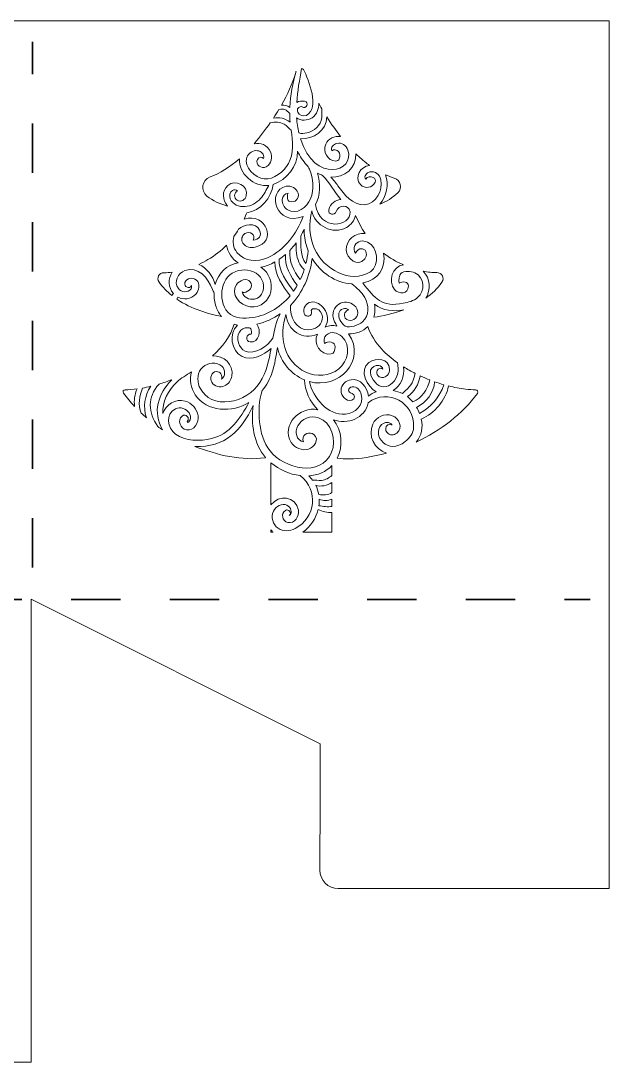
# Model space of a CAD drawing. Extents: x 8 to 992, y -674 to -239.
# Drawn here: x 746.4 to 992.3, y -674.5 to -239.3 of the extents above; entities that cross this region are included whole.
import ezdxf

# ---------------------------------------------------------------- set-up
doc = ezdxf.new("R2010")
doc.units = 0
doc.header["$MEASUREMENT"] = 0
doc.linetypes.add('AI-Linetype-5', pattern=[41.240002, 20.620001, -20.620001])
doc.linetypes.add('AI-Linetype-6', pattern=[41.240002, 20.620001, -20.620001])
doc.layers.add('Layer 1', color=7, linetype='Continuous')

# ---------------------------------------------------------------- blocks, each defined once
blk = doc.blocks.new('block 2')
at = {"layer": 'Layer 1', "lineweight": 0}
for points, knots in [([(516.18, -239.34), (516.18, -239.34), (266.18, -239.34), (266.18, -239.34), (266.18, -239.34), (259.87, -239.34), (259.87, -239.34), (259.87, -239.34), (27.99, -239.34), (27.99, -239.34), (27.99, -239.34), (27.99, -239.72), (27.99, -239.72), (27.99, -239.72), (26.63, -239.72), (26.63, -239.72), (26.63, -239.72), (25.63, -239.72), (25.63, -239.72), (25.63, -239.72), (8.22, -263.71), (8.22, -263.71), (8.22, -263.71), (8.22, -453.19), (8.22, -453.19), (8.22, -453.19), (25.63, -481.11), (25.63, -481.11), (25.63, -481.11), (25.77, -481.11), (25.77, -481.11), (25.77, -481.11), (26.63, -482.84), (26.63, -482.84), (26.63, -482.84), (35.31, -500.19), (35.31, -500.19), (35.31, -500.19), (86.21, -601.98), (86.21, -601.98), (86.21, -601.98), (86.21, -650.25), (86.21, -650.25), (86.21, -650.46), (86.22, -650.67), (86.22, -650.87), (86.08, -651.46), (86, -652.06), (86, -652.68), (86, -652.68), (86, -666.88), (86, -666.88), (86, -671.08), (89.4, -674.49), (93.6, -674.49), (93.6, -674.49), (107.8, -674.49), (107.8, -674.49), (108.22, -674.49), (108.62, -674.44), (109.02, -674.38), (109.47, -674.41), (109.92, -674.42), (110.38, -674.42), (110.38, -674.42), (182.89, -674.42), (182.89, -674.42), (183.3, -674.42), (183.7, -674.41), (184.1, -674.39), (184.48, -674.45), (184.86, -674.49), (185.25, -674.49), (185.25, -674.49), (199.45, -674.49), (199.45, -674.49), (203.65, -674.49), (207.06, -671.08), (207.06, -666.88), (207.06, -666.88), (207.06, -652.68), (207.06, -652.68), (207.06, -652.39), (207.04, -652.11), (207, -651.82), (207.04, -651.32), (207.06, -650.82), (207.06, -650.31), (207.06, -650.31), (207.06, -601.98), (207.06, -601.98), (207.06, -601.98), (257.94, -500.19), (257.94, -500.19), (257.94, -500.19), (259.87, -496.32), (259.87, -496.32), (259.87, -496.32), (267.5, -481.07), (267.5, -481.07), (267.5, -481.07), (267.5, -601.98), (267.5, -601.98), (267.5, -601.98), (364.19, -601.97), (364.2, -601.98), (364.47, -601.98), (364.74, -601.96), (365, -601.95), (365.49, -602.05), (366, -602.11), (366.52, -602.11), (366.52, -602.11), (380.72, -602.11), (380.72, -602.11), (384.92, -602.11), (388.32, -598.7), (388.32, -594.5), (388.32, -594.5), (388.32, -580.3), (388.32, -580.3), (388.32, -579.98), (388.3, -579.66), (388.26, -579.35), (388.29, -578.82), (388.31, -578.29), (388.31, -577.75), (388.31, -577.75), (388.31, -541.49), (388.31, -541.49), (388.31, -541.49), (508.85, -481.22), (508.85, -481.22), (508.85, -481.22), (508.85, -674.42), (508.85, -674.42), (508.85, -674.42), (545.11, -674.42), (545.11, -674.42), (546.01, -674.42), (546.9, -674.37), (547.78, -674.28), (547.78, -674.28), (561.56, -674.28), (561.56, -674.28), (565.76, -674.28), (569.17, -670.87), (569.17, -666.67), (569.17, -666.67), (569.17, -652.99), (569.17, -652.99), (569.27, -652.11), (569.32, -651.22), (569.33, -650.31), (569.33, -650.31), (569.33, -601.98), (569.33, -601.98), (569.33, -601.98), (690.18, -601.98), (690.18, -601.98), (690.18, -601.98), (690.18, -650.25), (690.18, -650.25), (690.18, -650.45), (690.19, -650.65), (690.19, -650.85), (690.08, -651.37), (690.01, -651.92), (690.01, -652.47), (690.01, -652.47), (690.01, -666.67), (690.01, -666.67), (690.01, -670.87), (693.42, -674.28), (697.62, -674.28), (697.62, -674.28), (711.71, -674.28), (711.71, -674.28), (712.58, -674.37), (713.45, -674.42), (714.34, -674.42), (714.34, -674.42), (750.64, -674.42), (750.64, -674.42), (750.64, -674.42), (750.64, -481.07), (750.64, -481.07), (750.64, -481.07), (871.46, -541.48), (871.46, -541.48), (871.46, -541.49), (871.47, -577.8), (871.46, -577.81), (871.46, -578.21), (871.47, -578.61), (871.49, -579.01), (871.44, -579.36), (871.41, -579.72), (871.41, -580.09), (871.41, -580.09), (871.41, -594.29), (871.41, -594.29), (871.41, -598.49), (874.81, -601.9), (879.01, -601.9), (879.01, -601.9), (893.21, -601.9), (893.21, -601.9), (893.32, -601.9), (893.42, -601.88), (893.52, -601.88), (894.22, -601.94), (894.92, -601.98), (895.63, -601.98), (895.63, -601.98), (992.31, -601.98), (992.31, -601.98), (992.31, -601.98), (992.31, -239.34), (992.31, -239.34), (992.31, -239.34), (516.18, -239.34), (516.18, -239.34)], [0, 0, 0, 0, 1, 1, 1, 2, 2, 2, 3, 3, 3, 4, 4, 4, 5, 5, 5, 6, 6, 6, 7, 7, 7, 8, 8, 8, 9, 9, 9, 10, 10, 10, 11, 11, 11, 12, 12, 12, 13, 13, 13, 14, 14, 14, 15, 15, 15, 16, 16, 16, 17, 17, 17, 18, 18, 18, 19, 19, 19, 20, 20, 20, 21, 21, 21, 22, 22, 22, 23, 23, 23, 24, 24, 24, 25, 25, 25, 26, 26, 26, 27, 27, 27, 28, 28, 28, 29, 29, 29, 30, 30, 30, 31, 31, 31, 32, 32, 32, 33, 33, 33, 34, 34, 34, 35, 35, 35, 36, 36, 36, 37, 37, 37, 38, 38, 38, 39, 39, 39, 40, 40, 40, 41, 41, 41, 42, 42, 42, 43, 43, 43, 44, 44, 44, 45, 45, 45, 46, 46, 46, 47, 47, 47, 48, 48, 48, 49, 49, 49, 50, 50, 50, 51, 51, 51, 52, 52, 52, 53, 53, 53, 54, 54, 54, 55, 55, 55, 56, 56, 56, 57, 57, 57, 58, 58, 58, 59, 59, 59, 60, 60, 60, 61, 61, 61, 62, 62, 62, 63, 63, 63, 64, 64, 64, 65, 65, 65, 66, 66, 66, 67, 67, 67, 68, 68, 68, 69, 69, 69, 70, 70, 70, 71, 71, 71, 72, 72, 72, 73, 73, 73, 74, 74, 74, 74]), ([(861.31, -260.87), (861.35, -260.72), (861.41, -260.59), (861.48, -260.46), (860, -265.34), (859.05, -270.43), (858.82, -275.5), (857.62, -274.78), (856.61, -274.48), (855.34, -274.56), (857.93, -269.91), (859.8, -265.96), (861.31, -260.87)], [0, 0, 0, 0, 1, 1, 1, 2, 2, 2, 3, 3, 3, 4, 4, 4, 4]), ([(863.76, -259.33), (864.05, -259.37), (864.33, -259.47), (864.58, -259.62), (866.6, -264.3), (871.61, -275.57), (865.73, -278.84), (864.37, -279.39), (862.73, -278.95), (862.12, -277.52), (861.88, -276.93), (861.93, -276.29), (862.33, -275.79), (862.61, -275.45), (863.53, -274.93), (863.96, -275.28), (865.7, -276.67), (867.17, -273.17), (864.96, -272.91), (863.77, -272.77), (862.65, -272.83), (861.7, -273.5), (862.01, -268.73), (862.88, -264.03), (863.76, -259.33)], [0, 0, 0, 0, 1, 1, 1, 2, 2, 2, 3, 3, 3, 4, 4, 4, 5, 5, 5, 6, 6, 6, 7, 7, 7, 8, 8, 8, 8]), ([(868.1, -279.82), (870.21, -278.44), (870.92, -276.15), (870.95, -273.78), (871.34, -274.55), (871.74, -275.31), (872.16, -276.05), (872.14, -277.28), (872.31, -278.53), (872.14, -279.77), (871.8, -283.06), (869.05, -285.5), (865.92, -286.19), (864.85, -286.45), (863.67, -286.59), (862.61, -286.21), (862.12, -284.13), (861.82, -282.01), (861.68, -279.88), (863.41, -281.27), (866.14, -281.11), (868.1, -279.82)], [0, 0, 0, 0, 1, 1, 1, 2, 2, 2, 3, 3, 3, 4, 4, 4, 5, 5, 5, 6, 6, 6, 7, 7, 7, 7]), ([(854.25, -276.42), (856.4, -275.86), (857.33, -276.54), (858.76, -278), (858.76, -279.22), (858.81, -280.42), (858.91, -281.65), (856.79, -280.15), (854.45, -279.45), (851.99, -280), (852.78, -278.81), (853.54, -277.61), (854.25, -276.42)], [0, 0, 0, 0, 1, 1, 1, 2, 2, 2, 3, 3, 3, 4, 4, 4, 4]), ([(840.88, -296.38), (841.52, -294.59), (843.36, -293.35), (845.27, -293.62), (846.84, -293.76), (848.27, -295.19), (847.88, -296.82), (847.24, -296.1), (845.82, -296.06), (845.31, -297.23), (844.31, -299.49), (847.01, -301.37), (849, -300.33), (851.23, -299.17), (851.59, -296.15), (850.69, -294.05), (849.45, -291.12), (846.59, -290.18), (843.89, -290.69), (846.36, -287.81), (848.65, -284.81), (850.67, -281.94), (852.67, -281.6), (854.67, -281.54), (856.5, -282.59), (857.51, -283.18), (858.35, -284.37), (859.34, -285.09), (860.24, -289.6), (860.5, -294.87), (858.25, -298.93), (856.38, -302.21), (852.17, -305.95), (848.11, -305.4), (844.28, -304.88), (839.36, -300.64), (840.88, -296.38)], [0, 0, 0, 0, 1, 1, 1, 2, 2, 2, 3, 3, 3, 4, 4, 4, 5, 5, 5, 6, 6, 6, 7, 7, 7, 8, 8, 8, 9, 9, 9, 10, 10, 10, 11, 11, 11, 12, 12, 12, 12]), ([(880.01, -287.66), (877.53, -287.42), (874.9, -288.54), (873.81, -290.91), (872.41, -293.93), (874.57, -297.88), (877.99, -297.94), (878.63, -297.95), (879.28, -297.62), (879.48, -296.99), (879.81, -295.98), (879.99, -294.81), (879.2, -293.96), (878.47, -293.18), (877.22, -292.98), (876.38, -293.68), (875.8, -292.21), (877.11, -290.9), (878.47, -290.6), (880.57, -290.06), (882.35, -291.45), (883.09, -293.33), (886.31, -302.37), (869.19, -307.7), (863.28, -288.61), (868.6, -289.02), (874.22, -285.09), (874.25, -279.48), (876.2, -282.5), (878.11, -285.22), (880.01, -287.66)], [0, 0, 0, 0, 1, 1, 1, 2, 2, 2, 3, 3, 3, 4, 4, 4, 5, 5, 5, 6, 6, 6, 7, 7, 7, 8, 8, 8, 9, 9, 9, 10, 10, 10, 10]), ([(840.08, -328.25), (838.68, -329.1), (838.38, -330.92), (839.23, -332.28), (840.32, -334.04), (842.47, -334.27), (844.34, -333.94), (853.7, -331.84), (849.02, -319.31), (839.67, -322.16), (840.08, -321.29), (840.54, -320.42), (840.91, -319.52), (846.59, -318.85), (851.25, -313.28), (851.82, -307.71), (857.61, -305.72), (862.17, -300.12), (862.05, -293.87), (863.05, -295.94), (864.31, -297.87), (865.86, -299.57), (866.38, -300.07), (866.7, -300.74), (866.99, -301.37), (868.67, -305.2), (869.09, -309.82), (867.47, -313.74), (866.02, -317.27), (861.57, -320.7), (857.74, -318.23), (856.39, -317.36), (855.5, -315.61), (855.66, -314), (855.75, -312.73), (856.78, -311.33), (858.16, -311.42), (857.62, -311.98), (857.88, -312.92), (857.87, -313.64), (857.91, -314.12), (858.29, -314.67), (858.76, -314.83), (861.03, -315.56), (862.98, -313.6), (862.25, -311.3), (861.61, -309.24), (859.38, -308.1), (857.31, -308.46), (848.72, -310.44), (853.09, -325.58), (864.33, -321.08), (861.73, -328.34), (856.63, -335.05), (849.53, -338.37), (845.25, -340.29), (839.88, -340), (836.73, -336.14), (835.12, -334.16), (834.75, -331.63), (835.46, -329.44), (836.15, -328.46), (836.8, -327.45), (837.41, -326.41), (839.67, -324.31), (844.55, -323.45), (846.15, -326.78), (847.13, -329.05), (845.98, -330.89), (843.48, -331.01), (844.88, -328.72), (842.01, -327.06), (840.08, -328.25)], [0, 0, 0, 0, 1, 1, 1, 2, 2, 2, 3, 3, 3, 4, 4, 4, 5, 5, 5, 6, 6, 6, 7, 7, 7, 8, 8, 8, 9, 9, 9, 10, 10, 10, 11, 11, 11, 12, 12, 12, 13, 13, 13, 14, 14, 14, 15, 15, 15, 16, 16, 16, 17, 17, 17, 18, 18, 18, 19, 19, 19, 20, 20, 20, 21, 21, 21, 22, 22, 22, 23, 23, 23, 24, 24, 24, 24]), ([(886.42, -294.89), (887.99, -296.42), (889.57, -297.81), (891.18, -299.05), (891.49, -299.29), (891.81, -299.52), (892.12, -299.75), (888.39, -300.06), (885.54, -304.75), (888.38, -307.78), (890.17, -309.65), (893.36, -309.22), (894.45, -306.83), (894.77, -306.11), (894.52, -305.04), (893.71, -304.75), (892.6, -304.31), (891.3, -304.44), (890.58, -305.48), (889.56, -304.34), (891, -302.76), (892.22, -302.51), (894.52, -301.87), (896.39, -303.59), (896.86, -305.73), (897.85, -310.22), (894.96, -315.83), (890.05, -316.18), (885.02, -316.54), (881.54, -311.82), (878.91, -308.24), (877.99, -307), (877.05, -305.76), (876.02, -304.64), (881.55, -305.05), (886.87, -300.79), (886.42, -294.89)], [0, 0, 0, 0, 1, 1, 1, 2, 2, 2, 3, 3, 3, 4, 4, 4, 5, 5, 5, 6, 6, 6, 7, 7, 7, 8, 8, 8, 9, 9, 9, 10, 10, 10, 11, 11, 11, 12, 12, 12, 12]), ([(825.48, -304.6), (829.71, -303.02), (833.78, -300.49), (837.76, -296.97), (837.13, -303.08), (844.04, -308.91), (850.02, -308.14), (848.95, -310.01), (848.08, -311.99), (846.6, -313.61), (844.91, -315.47), (842.66, -316.8), (840.12, -316.98), (837.68, -317.16), (834.87, -316.18), (833.92, -313.72), (833.46, -312.51), (833.6, -310.85), (834.87, -310.18), (835.51, -309.86), (836.47, -309.82), (836.94, -310.47), (835.43, -311.23), (835.35, -313.45), (836.8, -314.34), (838.34, -315.3), (840.26, -314.13), (840.63, -312.47), (841.56, -308.17), (836.03, -305.42), (832.9, -308.14), (830.22, -310.47), (830.7, -314.25), (832.75, -316.73), (829.67, -315.92), (826.66, -314.54), (824.14, -312.56), (821.32, -310.33), (822.11, -305.86), (825.48, -304.6)], [0, 0, 0, 0, 1, 1, 1, 2, 2, 2, 3, 3, 3, 4, 4, 4, 5, 5, 5, 6, 6, 6, 7, 7, 7, 8, 8, 8, 9, 9, 9, 10, 10, 10, 11, 11, 11, 12, 12, 12, 13, 13, 13, 13]), ([(870.42, -303.06), (871.11, -303.41), (871.82, -303.72), (872.54, -303.96), (875.43, -306.96), (877.41, -310.83), (880.13, -314), (877.87, -314.19), (875.75, -315.71), (875.1, -318.27), (874.58, -320.3), (877.59, -320.97), (878.23, -319.03), (879.16, -316.19), (883.43, -315.77), (884, -319.09), (884.64, -325.46), (871.09, -327.46), (869.55, -316.12), (871.62, -312.14), (871.75, -307.27), (870.42, -303.06)], [0, 0, 0, 0, 1, 1, 1, 2, 2, 2, 3, 3, 3, 4, 4, 4, 5, 5, 5, 6, 6, 6, 7, 7, 7, 7]), ([(902.47, -305.07), (905.11, -305.92), (905.96, -309.24), (903.99, -311.19), (901.85, -313.3), (899.2, -314.86), (896.4, -315.92), (899.33, -312.72), (900.42, -307.67), (898.75, -303.63), (899.97, -304.19), (901.22, -304.67), (902.47, -305.07)], [0, 0, 0, 0, 1, 1, 1, 2, 2, 2, 3, 3, 3, 4, 4, 4, 4]), ([(882.49, -325.71), (884.42, -324.65), (885.85, -322.76), (886.25, -320.74), (887.51, -323.37), (888.81, -325.92), (890.36, -328.28), (886.29, -327.52), (882.27, -330.93), (882.44, -335.1), (882.54, -338.74), (887.25, -342.55), (890.12, -338.86), (891.15, -337.53), (891.19, -334.97), (889.14, -334.62), (887.72, -334.39), (886.65, -335.31), (886.32, -336.5), (885.47, -335.66), (885.57, -334.29), (886.03, -333.29), (886.98, -331.23), (889.38, -330.92), (891.31, -331.77), (895.79, -333.72), (896.39, -341.43), (892.49, -344.19), (884.03, -349.55), (872.82, -343.01), (869.2, -334.65), (866.9, -329.68), (866.67, -323.99), (868.08, -318.73), (869.17, -325.07), (876.81, -328.85), (882.49, -325.71)], [0, 0, 0, 0, 1, 1, 1, 2, 2, 2, 3, 3, 3, 4, 4, 4, 5, 5, 5, 6, 6, 6, 7, 7, 7, 8, 8, 8, 9, 9, 9, 10, 10, 10, 11, 11, 11, 12, 12, 12, 12]), ([(863.36, -329.27), (863.89, -328.35), (864.38, -327.38), (864.8, -326.41), (864.79, -327), (864.81, -327.6), (864.84, -328.19), (865, -330.71), (865.59, -333.18), (866.54, -335.5), (866.29, -337.24), (865.99, -338.97), (865.57, -340.7), (863.01, -337.48), (863.48, -333.12), (863.36, -329.27)], [0, 0, 0, 0, 1, 1, 1, 2, 2, 2, 3, 3, 3, 4, 4, 4, 5, 5, 5, 5]), ([(824.6, -339.13), (827.58, -337.38), (830.2, -335.35), (832.41, -333.07), (832.74, -336.02), (834.71, -338.84), (837.21, -340.46), (832.53, -341.28), (828.73, -344.88), (827.67, -349.53), (826.46, -346.05), (824.32, -342.52), (820.76, -341.12), (822.06, -340.53), (823.35, -339.86), (824.6, -339.13)], [0, 0, 0, 0, 1, 1, 1, 2, 2, 2, 3, 3, 3, 4, 4, 4, 5, 5, 5, 5]), ([(861.58, -336.46), (861.92, -338.83), (862.88, -341.7), (864.86, -343.23), (864.39, -344.69), (863.83, -346.11), (863.18, -347.5), (860.26, -343.86), (858.5, -339.96), (858.85, -335.25), (859.82, -334.25), (860.72, -333.19), (861.54, -332.07), (861.38, -333.55), (861.39, -335.04), (861.58, -336.46)], [0, 0, 0, 0, 1, 1, 1, 2, 2, 2, 3, 3, 3, 4, 4, 4, 5, 5, 5, 5]), ([(861.95, -349.87), (861.47, -350.7), (860.96, -351.52), (860.41, -352.31), (857.77, -348.77), (853.88, -343.56), (854.4, -338.98), (855.33, -338.35), (856.22, -337.67), (857.08, -336.92), (856.35, -341.46), (859.33, -346.43), (861.95, -349.87)], [0, 0, 0, 0, 1, 1, 1, 2, 2, 2, 3, 3, 3, 4, 4, 4, 4]), ([(882.02, -363.54), (883.42, -365.61), (886.56, -364.27), (887.1, -362.21), (887.74, -359.77), (885.67, -357.59), (883.46, -357.01), (881.07, -356.38), (878.67, -357.51), (877.49, -359.65), (876.12, -362.13), (877.1, -364.66), (878.51, -366.87), (876.91, -366.42), (875.15, -366.61), (873.64, -367.3), (874.96, -364.96), (874.91, -361.95), (873.12, -359.64), (871.88, -358.04), (869.85, -356.45), (867.69, -356.87), (865.57, -357.27), (864.11, -359.55), (864.79, -361.62), (865.42, -363.54), (868.51, -362.8), (867.85, -360.9), (867.26, -359.19), (870.1, -359.54), (870.91, -360.11), (872.17, -360.99), (872.64, -362.76), (872.37, -364.21), (871.88, -366.83), (869.29, -368.31), (866.8, -368.43), (861.31, -368.68), (858.66, -363.05), (859.15, -358.24), (864.1, -352.84), (867.33, -346.06), (868.13, -338.66), (871.59, -344.48), (877.91, -348.87), (884.74, -349.25), (886.82, -350.9), (888.86, -352.61), (890.17, -355), (891.9, -358.19), (892.12, -362.47), (889.23, -365.06), (887.55, -366.59), (884.08, -367.78), (881.89, -366.94), (880.99, -366.48), (880.22, -365.07), (879.77, -364.22), (878.91, -362.57), (878.98, -360.2), (881.15, -359.68), (881.91, -359.49), (882.83, -359.59), (883.49, -360.05), (882.09, -360.38), (881.09, -362.18), (882.02, -363.54)], [0, 0, 0, 0, 1, 1, 1, 2, 2, 2, 3, 3, 3, 4, 4, 4, 5, 5, 5, 6, 6, 6, 7, 7, 7, 8, 8, 8, 9, 9, 9, 10, 10, 10, 11, 11, 11, 12, 12, 12, 13, 13, 13, 14, 14, 14, 15, 15, 15, 16, 16, 16, 17, 17, 17, 18, 18, 18, 19, 19, 19, 20, 20, 20, 21, 21, 21, 22, 22, 22, 22]), ([(902.56, -351.61), (904.41, -353.66), (908.32, -353.6), (908.38, -350.24), (908.51, -348.27), (905.76, -348.06), (904.59, -348.99), (904.2, -347.76), (904.55, -345.57), (905.22, -344.98), (906.71, -343.66), (909.42, -343.92), (911.08, -344.67), (915.19, -346.54), (915.61, -352.21), (912.23, -355.01), (910.54, -356.4), (908.38, -357), (906.26, -357.36), (897.43, -359.25), (894.25, -355.29), (889.32, -348.89), (895.7, -347.61), (899.12, -342.91), (897.97, -336.42), (900.49, -338.36), (903.38, -340.02), (906.29, -341.31), (901.65, -341.83), (899.71, -348.16), (902.56, -351.61)], [0, 0, 0, 0, 1, 1, 1, 2, 2, 2, 3, 3, 3, 4, 4, 4, 5, 5, 5, 6, 6, 6, 7, 7, 7, 8, 8, 8, 9, 9, 9, 10, 10, 10, 10]), ([(814.98, -343.66), (820.43, -341.63), (824.74, -346.99), (826.49, -351.55), (826.71, -352.11), (826.95, -352.65), (827.18, -353.19), (827.13, -355.14), (827.42, -357.08), (828.01, -358.83), (828.55, -360.43), (829.31, -361.75), (830.23, -362.83), (824.93, -361.85), (817.75, -359.83), (811.63, -355.69), (811.67, -355.61), (811.71, -355.53), (811.75, -355.44), (811.82, -355.19), (811.9, -355.04), (812.04, -354.8), (814.46, -356.04), (817.56, -355.79), (819.54, -353.57), (820.95, -352), (821.5, -349.22), (819.75, -347.67), (818.3, -346.4), (815.69, -346.79), (815, -348.68), (814.34, -350.46), (817.03, -351.77), (817.67, -349.97), (817.76, -349.7), (817.83, -350.85), (817.54, -351.29), (816.28, -353.04), (813.46, -352.91), (812.23, -351.19), (810.1, -348.44), (812.08, -344.79), (814.98, -343.66)], [0, 0, 0, 0, 1, 1, 1, 2, 2, 2, 3, 3, 3, 4, 4, 4, 5, 5, 5, 6, 6, 6, 7, 7, 7, 8, 8, 8, 9, 9, 9, 10, 10, 10, 11, 11, 11, 12, 12, 12, 13, 13, 13, 14, 14, 14, 14]), ([(841.87, -363.52), (838.3, -363.83), (834.27, -363.37), (832.13, -360.13), (828.33, -354.05), (830.64, -344.19), (838.7, -343.51), (841.95, -343.17), (845.68, -344.49), (847.19, -347.57), (848.64, -350.52), (847.71, -354.96), (844.06, -355.61), (841.96, -356.03), (839.21, -354.97), (838.92, -352.62), (839.14, -352.78), (839.42, -352.87), (839.75, -352.84), (841.73, -352.67), (843.79, -350.36), (842.31, -348.4), (840.87, -346.51), (837.64, -347.9), (836.58, -349.47), (833.72, -353.69), (838.05, -358.34), (842.24, -358.82), (851.87, -359.57), (853.99, -346.99), (846.71, -342.29), (848.75, -341.93), (850.7, -341.15), (852.55, -340.12), (852.39, -345.2), (855.99, -350.32), (858.91, -354.27), (854.67, -359.31), (848.47, -362.94), (841.87, -363.52)], [0, 0, 0, 0, 1, 1, 1, 2, 2, 2, 3, 3, 3, 4, 4, 4, 5, 5, 5, 6, 6, 6, 7, 7, 7, 8, 8, 8, 9, 9, 9, 10, 10, 10, 11, 11, 11, 12, 12, 12, 13, 13, 13, 13]), ([(806.24, -344.6), (807.34, -344.6), (808.47, -344.53), (809.63, -344.39), (807.92, -347.04), (807.9, -350.83), (810.14, -353.33), (809.87, -353.55), (809.65, -353.83), (809.5, -354.13), (807.51, -352.55), (805.69, -350.7), (804.15, -348.54), (802.96, -346.88), (804.2, -344.6), (806.24, -344.6)], [0, 0, 0, 0, 1, 1, 1, 2, 2, 2, 3, 3, 3, 4, 4, 4, 5, 5, 5, 5]), ([(920.29, -344.57), (922.39, -344.52), (923.66, -346.87), (922.43, -348.58), (920.53, -351.26), (918.19, -353.47), (915.63, -355.29), (917.85, -351.85), (917.6, -346.89), (914.53, -343.96), (916.52, -344.36), (918.46, -344.57), (920.29, -344.57)], [0, 0, 0, 0, 1, 1, 1, 2, 2, 2, 3, 3, 3, 4, 4, 4, 4]), ([(894.22, -357.81), (897.69, -360.58), (902.21, -360.89), (906.45, -360.09), (902, -361.77), (897.55, -362.71), (893.87, -363.24), (894.46, -361.58), (894.58, -359.6), (894.22, -357.81)], [0, 0, 0, 0, 1, 1, 1, 2, 2, 2, 3, 3, 3, 3]), ([(840.13, -377.36), (837.47, -376.13), (836.17, -371.86), (837.75, -369.39), (838.48, -368.23), (839.78, -367.59), (841.13, -367.57), (841.7, -367.56), (842.25, -367.57), (842.56, -368.1), (842.64, -368.23), (842.96, -370.29), (842.66, -370.26), (840.56, -370.03), (840.09, -373.31), (842.2, -373.52), (846.23, -373.92), (846.92, -368.61), (845, -366.11), (848.65, -365.26), (852.02, -363.74), (854.78, -361.79), (853.2, -364.95), (852.37, -368.43), (851.71, -371.99), (849.53, -375.37), (844.26, -379.01), (840.13, -377.36)], [0, 0, 0, 0, 1, 1, 1, 2, 2, 2, 3, 3, 3, 4, 4, 4, 5, 5, 5, 6, 6, 6, 7, 7, 7, 8, 8, 8, 9, 9, 9, 9]), ([(857.19, -362.02), (857.84, -368.7), (864.24, -373.06), (870.4, -370.29), (868.25, -374.12), (871.75, -379.29), (876.11, -378.56), (877.55, -378.37), (877.58, -376.8), (877.79, -375.67), (877.97, -373.46), (874.66, -373.01), (873.38, -374.15), (872.86, -373.1), (873.06, -371.59), (874.05, -370.68), (876, -368.89), (878.8, -369.62), (880.58, -371.27), (884.65, -375.02), (883.2, -381.6), (879.28, -384.79), (875.38, -387.96), (870.03, -388.22), (865.55, -386.16), (856.29, -381.9), (854.1, -371.07), (857.19, -362.02)], [0, 0, 0, 0, 1, 1, 1, 2, 2, 2, 3, 3, 3, 4, 4, 4, 5, 5, 5, 6, 6, 6, 7, 7, 7, 8, 8, 8, 9, 9, 9, 9]), ([(828.12, -385.89), (825.89, -385.92), (825.36, -388.78), (826.25, -390.4), (827.26, -392.23), (829.73, -392.68), (831.54, -391.89), (833.23, -391.15), (834.25, -389.55), (834.57, -387.79), (835.52, -382.97), (831.14, -378.99), (826.47, -379.35), (830.67, -375.75), (834.2, -370.83), (835.49, -366.14), (835.95, -366.28), (836.43, -366.39), (836.91, -366.47), (833.21, -370.13), (834.21, -377.19), (838.85, -379.63), (843.02, -381.44), (847.88, -379.19), (850.97, -376.23), (850.09, -381.25), (849.07, -386.23), (846.27, -390.5), (841.25, -398.92), (825.75, -402.75), (820.99, -392.2), (819.93, -389.5), (820.14, -386.06), (822.43, -384.04), (824.51, -382.2), (828.27, -381.67), (830.42, -383.71), (831.83, -385), (832.16, -388.05), (830.27, -389.05), (830.76, -387.57), (829.9, -385.86), (828.12, -385.89)], [0, 0, 0, 0, 1, 1, 1, 2, 2, 2, 3, 3, 3, 4, 4, 4, 5, 5, 5, 6, 6, 6, 7, 7, 7, 8, 8, 8, 9, 9, 9, 10, 10, 10, 11, 11, 11, 12, 12, 12, 13, 13, 13, 14, 14, 14, 14]), ([(897.3, -388.43), (899.22, -388.51), (900.52, -386.68), (900.5, -384.9), (900.43, -380.35), (894.79, -379.91), (891.84, -382.07), (887.63, -385.34), (891.04, -392.39), (894.93, -394.37), (893.76, -394.78), (892.65, -395.36), (891.67, -396.12), (891.19, -392.47), (888.5, -388.73), (884.48, -389.3), (882.24, -389.61), (880.23, -391.38), (880.23, -393.75), (880.24, -396.02), (882.29, -398.52), (884.73, -397.85), (886.06, -397.48), (886.29, -395.5), (884.86, -395.05), (882.79, -394.61), (882.94, -392.66), (884.93, -392.27), (886.86, -391.92), (888.25, -393.84), (888.71, -395.47), (889.92, -399.82), (886.24, -403.41), (882.13, -403.77), (874.52, -404.16), (868.54, -396.94), (867.04, -390.07), (879.16, -393.59), (891.04, -381.32), (883.4, -370.07), (886.35, -370.34), (889.47, -369.1), (891.44, -367.11), (892.59, -370.45), (894.55, -373.64), (897.3, -376.61), (899.13, -378.59), (901.33, -380.48), (903.84, -382.26), (904.17, -384.15), (904.29, -385.92), (903.54, -387.89), (902.59, -390.39), (899.83, -392.96), (896.96, -392.14), (894.64, -391.47), (892.11, -387.83), (892.59, -385.39), (892.88, -383.92), (894.66, -383.21), (896.03, -383.43), (896.81, -383.52), (897.76, -384.04), (897.67, -384.93), (897.2, -384.45), (896.36, -384.3), (895.74, -384.94), (894.42, -386.3), (895.53, -388.36), (897.3, -388.43)], [0, 0, 0, 0, 1, 1, 1, 2, 2, 2, 3, 3, 3, 4, 4, 4, 5, 5, 5, 6, 6, 6, 7, 7, 7, 8, 8, 8, 9, 9, 9, 10, 10, 10, 11, 11, 11, 12, 12, 12, 13, 13, 13, 14, 14, 14, 15, 15, 15, 16, 16, 16, 17, 17, 17, 18, 18, 18, 19, 19, 19, 20, 20, 20, 21, 21, 21, 22, 22, 22, 23, 23, 23, 23]), ([(876.3, -419.58), (871.9, -430.38), (856.34, -426.36), (850.55, -419.09), (847.85, -415.69), (846.6, -411.17), (846.17, -406.91), (845.74, -402.62), (845.89, -397.99), (847.29, -393.84), (849.13, -391.56), (850.56, -388.92), (851.49, -386.09), (852.55, -382.82), (853.11, -379.37), (853.63, -375.89), (855.06, -381.92), (859.25, -387.01), (864.94, -389.35), (865.06, -393.89), (867.24, -398.54), (870.58, -401.9), (863.01, -400.14), (855.07, -408.26), (859.41, -415.51), (860.91, -417.85), (863.92, -419.12), (866.61, -418.33), (868.97, -417.63), (871.33, -414.3), (868.92, -412.26), (867.07, -410.69), (864.23, -411.96), (864.29, -414.37), (864.29, -414.74), (864.41, -415.04), (864.58, -415.25), (861.48, -414.8), (860.79, -411.02), (862.11, -408.63), (863.68, -405.54), (867.57, -404.12), (870.81, -405.21), (876.34, -407.07), (878.35, -414.56), (876.3, -419.58)], [0, 0, 0, 0, 1, 1, 1, 2, 2, 2, 3, 3, 3, 4, 4, 4, 5, 5, 5, 6, 6, 6, 7, 7, 7, 8, 8, 8, 9, 9, 9, 10, 10, 10, 11, 11, 11, 12, 12, 12, 13, 13, 13, 14, 14, 14, 15, 15, 15, 15]), ([(811.07, -401.49), (813.08, -400.52), (815.5, -401.34), (816.71, -403.19), (817.26, -404.03), (817.51, -405.12), (817.13, -406.08), (816.98, -406.5), (816.17, -407.75), (815.85, -406.76), (817.37, -405.5), (815.3, -403.25), (813.79, -404.5), (811.67, -406.25), (813.06, -409.77), (815.58, -410.24), (818.84, -410.85), (820.81, -407.15), (820.47, -404.37), (820.11, -401.5), (817.8, -399.05), (815.06, -398.23), (811.12, -396.97), (806.97, -399.78), (805.72, -403.48), (805.24, -398.86), (808.21, -393.38), (811.53, -390.29), (813.37, -388.69), (815.57, -387.37), (817.71, -386.06), (816.81, -389.24), (817.48, -392.79), (819.28, -395.59), (824.01, -402.89), (835.04, -403.16), (841.72, -398.78), (838.3, -405.32), (833.72, -412.19), (826.05, -413.9), (821.33, -414.99), (815.09, -415.14), (811.06, -412.02), (807.69, -409.4), (806.54, -403.68), (811.07, -401.49)], [0, 0, 0, 0, 1, 1, 1, 2, 2, 2, 3, 3, 3, 4, 4, 4, 5, 5, 5, 6, 6, 6, 7, 7, 7, 8, 8, 8, 9, 9, 9, 10, 10, 10, 11, 11, 11, 12, 12, 12, 13, 13, 13, 14, 14, 14, 15, 15, 15, 15]), ([(906.39, -383.95), (907.95, -384.93), (909.58, -385.84), (911.22, -386.67), (910.14, -391.38), (909.17, -391.88), (905.93, -395.09), (904.71, -394.48), (903.4, -394.05), (902.04, -393.82), (905.23, -391.88), (906.93, -387.77), (906.39, -383.95)], [0, 0, 0, 0, 1, 1, 1, 2, 2, 2, 3, 3, 3, 4, 4, 4, 4]), ([(803.6, -408.91), (799.62, -402.91), (799.07, -396.74), (804.15, -391.13), (805.95, -390.61), (807.74, -389.98), (809.44, -389.32), (803.82, -395.12), (801.27, -402.96), (805.64, -410.29), (804.95, -409.84), (804.27, -409.38), (803.6, -408.91)], [0, 0, 0, 0, 1, 1, 1, 2, 2, 2, 3, 3, 3, 4, 4, 4, 4]), ([(913.28, -387.69), (914.62, -388.31), (915.97, -388.89), (917.33, -389.42), (916.36, -393.32), (914.04, -396.98), (910.27, -398.61), (909.57, -397.76), (908.81, -397), (908, -396.38), (910.83, -394.56), (912.84, -390.96), (913.28, -387.69)], [0, 0, 0, 0, 1, 1, 1, 2, 2, 2, 3, 3, 3, 4, 4, 4, 4]), ([(919.28, -390.15), (920.6, -390.62), (921.92, -391.04), (923.25, -391.42), (921.24, -396.71), (918.11, -400.68), (913.04, -403.37), (912.71, -402.5), (912.3, -401.67), (911.84, -400.87), (915.84, -398.85), (919.16, -394.67), (919.28, -390.15)], [0, 0, 0, 0, 1, 1, 1, 2, 2, 2, 3, 3, 3, 4, 4, 4, 4]), ([(793.89, -400.47), (792.22, -398.68), (790.67, -396.82), (789.26, -394.88), (788.84, -394.3), (789.27, -393.49), (789.99, -393.5), (791.4, -393.51), (793.41, -393.35), (795, -393.14), (793.92, -395.46), (793.66, -398.01), (793.89, -400.47)], [0, 0, 0, 0, 1, 1, 1, 2, 2, 2, 3, 3, 3, 4, 4, 4, 4]), ([(796.7, -403.28), (795.34, -399.86), (795.84, -396.04), (797.26, -392.8), (798.39, -392.6), (799.55, -392.36), (800.73, -392.07), (798.02, -396.07), (797.43, -400.68), (798.85, -405.21), (798.11, -404.59), (797.4, -403.93), (796.7, -403.28)], [0, 0, 0, 0, 1, 1, 1, 2, 2, 2, 3, 3, 3, 4, 4, 4, 4]), ([(910.57, -409.22), (910.42, -411.79), (909.02, -413.55), (907.05, -415.1), (900.04, -421.12), (892.77, -412.64), (897.15, -408.07), (898.3, -407), (900.72, -406.7), (901.55, -408.29), (901.11, -407.87), (900.45, -407.73), (899.8, -408.21), (898.7, -409.03), (898.6, -410.41), (899.5, -411.43), (900.55, -412.63), (902.28, -412.6), (903.5, -411.63), (906.31, -409.39), (904.55, -405.41), (901.63, -404.35), (898.48, -403.2), (894.91, -404.91), (893.52, -407.88), (891.23, -412.63), (894.31, -418.46), (899.19, -419.97), (893.19, -421.62), (888.23, -422.39), (883.66, -422.39), (881.94, -422.38), (880.33, -422.31), (878.65, -422.03), (881.19, -417.27), (880.63, -410.46), (877.06, -406.05), (882.85, -408.24), (890.35, -405.41), (891.56, -398.97), (899.93, -392.56), (911, -398.9), (910.57, -409.22)], [0, 0, 0, 0, 1, 1, 1, 2, 2, 2, 3, 3, 3, 4, 4, 4, 5, 5, 5, 6, 6, 6, 7, 7, 7, 8, 8, 8, 9, 9, 9, 10, 10, 10, 11, 11, 11, 12, 12, 12, 13, 13, 13, 14, 14, 14, 14]), ([(937.23, -395.02), (931.11, -403.42), (921.76, -410.72), (911.64, -415.37), (913.97, -412.75), (914.52, -409.19), (913.76, -405.76), (919.38, -403.27), (923.9, -398.02), (925.2, -391.93), (927.54, -392.51), (929.9, -392.95), (932.24, -393.23), (933.86, -393.42), (935.19, -393.51), (936.43, -393.51), (937.22, -393.49), (937.7, -394.38), (937.23, -395.02)], [0, 0, 0, 0, 1, 1, 1, 2, 2, 2, 3, 3, 3, 4, 4, 4, 5, 5, 5, 6, 6, 6, 6]), ([(848.39, -421.92), (839.04, -423.31), (828.35, -420.76), (819.17, -417.23), (831.73, -417.56), (838.4, -410.85), (843.53, -400.08), (842.54, -407.57), (843.63, -415.98), (848.68, -421.87), (848.58, -421.89), (848.49, -421.91), (848.39, -421.92)], [0, 0, 0, 0, 1, 1, 1, 2, 2, 2, 3, 3, 3, 4, 4, 4, 4]), ([(861.06, -451.5), (858.81, -452.64), (856.08, -452.9), (853.93, -451.38), (851.73, -449.82), (850.78, -446.66), (851.99, -444.2), (852.92, -442.3), (855.57, -440.76), (857.62, -441.79), (859.23, -442.6), (860.15, -444.88), (858.61, -446.12), (859.77, -445.09), (858.41, -443.06), (856.97, -443.94), (854.92, -445.19), (855.68, -448.41), (857.93, -448.95), (860.86, -449.65), (862.78, -446.33), (862.38, -443.81), (861.23, -438.07), (854.33, -437.08), (850.94, -441.57), (850.94, -441.57), (850.94, -424.96), (850.94, -424.96), (850.94, -424.96), (850.94, -424.05), (850.94, -424.05), (854.35, -426.89), (858.72, -428.86), (863.17, -429.39), (870.94, -435.5), (869.66, -446.92), (861.06, -451.5)], [0, 0, 0, 0, 1, 1, 1, 2, 2, 2, 3, 3, 3, 4, 4, 4, 5, 5, 5, 6, 6, 6, 7, 7, 7, 8, 8, 8, 9, 9, 9, 10, 10, 10, 11, 11, 11, 12, 12, 12, 12]), ([(876.45, -429.37), (875.11, -430.29), (873.8, -431.23), (872.11, -431.36), (870.81, -431.5), (869.54, -431.12), (868.27, -431.24), (867.8, -430.62), (867.28, -430.04), (866.72, -429.5), (870.36, -429.34), (874.14, -427.72), (876.45, -425.16), (876.45, -425.16), (876.45, -429.37), (876.45, -429.37)], [0, 0, 0, 0, 1, 1, 1, 2, 2, 2, 3, 3, 3, 4, 4, 4, 5, 5, 5, 5]), ([(876.45, -436.39), (874.76, -437.7), (872.86, -437.44), (870.9, -437.31), (870.66, -435.97), (870.25, -434.65), (869.64, -433.44), (871.71, -434.19), (874.51, -433.47), (876.45, -432.29), (876.45, -432.29), (876.45, -436.39), (876.45, -436.39)], [0, 0, 0, 0, 1, 1, 1, 2, 2, 2, 3, 3, 3, 4, 4, 4, 4]), ([(876.45, -442.29), (874.66, -442.54), (872.79, -442.21), (871, -441.96), (871.12, -441.07), (871.16, -440.16), (871.12, -439.26), (872.82, -440.06), (874.66, -439.84), (876.45, -439.21), (876.45, -439.21), (876.45, -442.29), (876.45, -442.29)], [0, 0, 0, 0, 1, 1, 1, 2, 2, 2, 3, 3, 3, 4, 4, 4, 4]), ([(876.45, -452.87), (876.45, -452.97), (876.36, -453.06), (876.26, -453.06), (876.26, -453.06), (864.26, -453.06), (864.26, -453.06), (867.44, -450.78), (869.8, -447.17), (870.69, -443.59), (872.51, -444.38), (874.48, -444.96), (876.45, -444.76), (876.45, -444.76), (876.45, -452.87), (876.45, -452.87)], [0, 0, 0, 0, 1, 1, 1, 2, 2, 2, 3, 3, 3, 4, 4, 4, 5, 5, 5, 5]), ([(851.13, -453.06), (851.03, -453.06), (850.94, -452.97), (850.94, -452.87), (850.94, -452.87), (850.94, -452.02), (850.94, -452.02), (851.23, -452.39), (851.53, -452.74), (851.87, -453.06), (851.87, -453.06), (851.13, -453.06), (851.13, -453.06)], [0, 0, 0, 0, 1, 1, 1, 2, 2, 2, 3, 3, 3, 4, 4, 4, 4])]:
    blk.add_open_spline(points, degree=3, knots=knots, dxfattribs=at)

msp = doc.modelspace()

# ---------------------------------------------------------------- linework, layer by layer
at = {"layer": 'Layer 1', "color": 7, "linetype": 'AI-Linetype-6', "lineweight": 35, "true_color": 0xfffeff}
msp.add_lwpolyline([(751.25, -467.78), (751.25, -248.11)], dxfattribs=at)
at = {"layer": 'Layer 1', "color": 7, "linetype": 'AI-Linetype-5', "lineweight": 35, "true_color": 0xfffeff}
msp.add_lwpolyline([(519.94, -481.21), (984.43, -481.21)], dxfattribs=at)

# ---------------------------------------------------------------- block references
at = {"layer": 'Layer 1'}
msp.add_blockref('block 2', (0, 0), dxfattribs=at)

doc.saveas('drawing.dxf')
